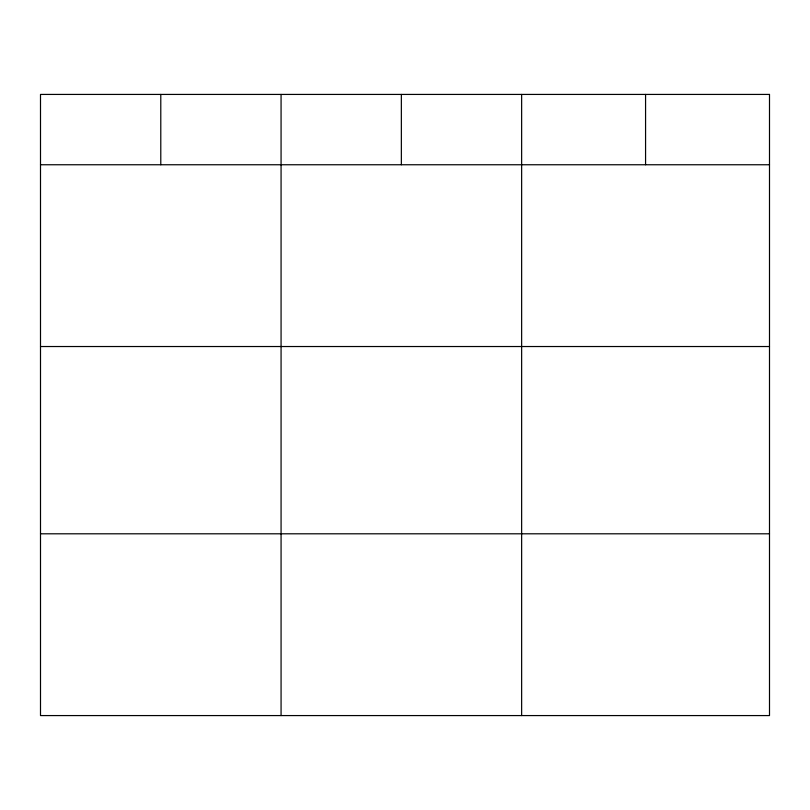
<?xml version="1.0" encoding="UTF-8"?>
<svg xmlns="http://www.w3.org/2000/svg" width="810" height="810" viewBox="0 0 810 810"><rect width="100%" height="100%" fill="white"/><g stroke="black" fill="none" stroke-linecap="round" stroke-linejoin="round"><path stroke-width="1.21" d="M40.5 164.754L769.5 164.754M40.5 346.528L769.5 346.528M40.5 533.8L769.5 533.8M645.57 94.426L645.57 164.754M521.64 94.426L521.64 715.574M401.355 94.426L401.355 164.754M281.07 94.426L281.07 715.574M160.785 94.426L160.785 164.754M769.5 94.426L40.5 94.426L40.5 715.574L769.5 715.574L769.5 94.426"/></g></svg>
